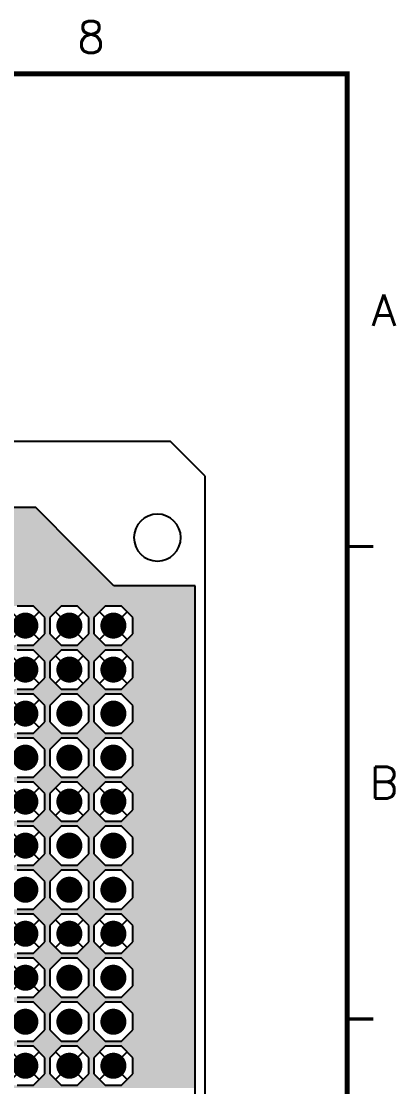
# Model space of a CAD drawing. Extents: x 295 to 953, y 10 to 290.
# Drawn here: x 851 to 886.5, y 188.6 to 290 of the extents above; entities that cross this region are included whole.
import ezdxf
from ezdxf.enums import TextEntityAlignment as Align

# ---------------------------------------------------------------- set-up
doc = ezdxf.new("R2010")
doc.units = 0
doc.header["$LTSCALE"] = 5
doc.header["$MEASUREMENT"] = 0
doc.layers.get('0').update_dxf_attribs({"linetype": 'CONTINUOUS', "lineweight": 25})
for name, color, linetype in [('L2-INT1_GBR', 7, 'CONTINUOUS'), ('문자', 4, 'CONTINUOUS'), ('테두리', 3, 'CONTINUOUS')]:
    doc.layers.add(name, color=color, linetype=linetype)
doc.styles.get("Standard").update_dxf_attribs({"font": 'simplex.shx'})

# ---------------------------------------------------------------- blocks, each defined once
blk = doc.blocks.new('C')
at = {"layer": '테두리'}
blk.add_line((405, 285), (405, 15), dxfattribs=at)
for points, const_width in [([(15, 285), (15, 15), (405, 15), (405, 285), (15, 285)], 0.5), ([(407.5, 240), (405, 240)], 0.3), ([(407.5, 195), (405, 195)], 0.3)]:
    blk.add_lwpolyline(points, dxfattribs=dict(at, const_width=const_width))
at = {"layer": '문자'}
for s, p in [('8', (380.62, 288.5)), ('A', (408.5, 262.5)), ('B', (408.5, 217.5))]:
    blk.add_text(s, height=3, dxfattribs=at).set_placement(p, align=Align.MIDDLE)

msp = doc.modelspace()

# ---------------------------------------------------------------- linework, layer by layer
at = {"const_width": 1.24}
for points in [[(850.73, 232.46, 1), (851.97, 232.46, 1)], [(854.92, 232.46, 1), (856.16, 232.46, 1)], [(859.11, 232.46, 1), (860.35, 232.46, 1)], [(850.73, 228.27, 1), (851.97, 228.27, 1)], [(854.92, 228.27, 1), (856.16, 228.27, 1)], [(859.11, 228.27, 1), (860.35, 228.27, 1)], [(850.73, 224.08, 1), (851.97, 224.08, 1)], [(854.92, 224.08, 1), (856.16, 224.08, 1)], [(859.11, 224.08, 1), (860.35, 224.08, 1)], [(850.73, 219.89, 1), (851.97, 219.89, 1)], [(854.92, 219.89, 1), (856.16, 219.89, 1)], [(859.11, 219.89, 1), (860.35, 219.89, 1)], [(850.73, 215.7, 1), (851.97, 215.7, 1)], [(854.92, 215.7, 1), (856.16, 215.7, 1)], [(859.11, 215.7, 1), (860.35, 215.7, 1)], [(850.73, 211.51, 1), (851.97, 211.51, 1)], [(854.92, 211.51, 1), (856.16, 211.51, 1)], [(859.11, 211.51, 1), (860.35, 211.51, 1)], [(850.73, 207.31, 1), (851.97, 207.31, 1)], [(854.92, 207.31, 1), (856.16, 207.31, 1)], [(859.11, 207.31, 1), (860.35, 207.31, 1)], [(850.73, 203.12, 1), (851.97, 203.12, 1)], [(854.92, 203.12, 1), (856.16, 203.12, 1)], [(859.11, 203.12, 1), (860.35, 203.12, 1)], [(850.73, 198.93, 1), (851.97, 198.93, 1)], [(854.92, 198.93, 1), (856.16, 198.93, 1)], [(859.11, 198.93, 1), (860.35, 198.93, 1)], [(850.73, 194.74, 1), (851.97, 194.74, 1)], [(854.92, 194.74, 1), (856.16, 194.74, 1)], [(859.11, 194.74, 1), (860.35, 194.74, 1)], [(850.73, 190.55, 1), (851.97, 190.55, 1)], [(854.92, 190.55, 1), (856.16, 190.55, 1)], [(859.11, 190.55, 1), (860.35, 190.55, 1)]]:
    msp.add_lwpolyline(points, format="xyb", close=True, dxfattribs=at)
at = {"layer": 'L2-INT1_GBR'}
for p, q in [((865.18, 250), (505.48, 250)), ((868.48, 246.7), (865.18, 250)), ((868.48, 88.3), (868.48, 246.7)), ((868.48, 88.3), (868.48, 246.7)), ((852.34, 243.69), (520.04, 243.69)), ((856.31, 239.72), (852.34, 243.69)), ((859.76, 236.26), (856.31, 239.72)), ((867.53, 236.26), (859.76, 236.26)), ((867.53, 98.74), (867.53, 236.26)), ((851.35, 232.46), (850.04, 233.77)), ((852.12, 234.32), (850.58, 234.32)), ((851.35, 232.46), (852.66, 233.77)), ((853.21, 233.23), (852.12, 234.32)), ((854.77, 234.32), (853.69, 233.23)), ((855.54, 232.46), (854.23, 233.77)), ((856.31, 234.32), (854.77, 234.32)), ((855.54, 232.46), (856.85, 233.77)), ((857.4, 233.23), (856.31, 234.32)), ((858.96, 234.32), (857.88, 233.23)), ((859.73, 232.46), (858.42, 233.77)), ((860.5, 234.32), (858.96, 234.32)), ((859.73, 232.46), (861.05, 233.77)), ((861.59, 233.23), (860.5, 234.32)), ((851.35, 232.46), (850.04, 231.15)), ((851.35, 232.46), (852.66, 231.15)), ((853.21, 231.69), (853.21, 233.23)), ((853.69, 233.23), (853.69, 231.69)), ((855.54, 232.46), (854.23, 231.15)), ((855.54, 232.46), (856.85, 231.15)), ((857.4, 231.69), (857.4, 233.23)), ((857.88, 233.23), (857.88, 231.69)), ((859.73, 232.46), (858.42, 231.15)), ((859.73, 232.46), (861.05, 231.15)), ((861.59, 231.69), (861.59, 233.23)), ((852.12, 230.6), (853.21, 231.69)), ((853.69, 231.69), (854.77, 230.6)), ((856.31, 230.6), (857.4, 231.69)), ((857.88, 231.69), (858.96, 230.6)), ((860.5, 230.6), (861.59, 231.69)), ((850.58, 230.6), (852.12, 230.6)), ((854.77, 230.6), (856.31, 230.6)), ((858.96, 230.6), (860.5, 230.6)), ((851.35, 228.27), (850.04, 229.58)), ((852.12, 230.13), (850.58, 230.13)), ((851.35, 228.27), (852.66, 229.58)), ((853.21, 229.04), (852.12, 230.13)), ((854.77, 230.13), (853.69, 229.04)), ((855.54, 228.27), (854.23, 229.58)), ((856.31, 230.13), (854.77, 230.13)), ((855.54, 228.27), (856.85, 229.58)), ((857.4, 229.04), (856.31, 230.13)), ((858.96, 230.13), (857.88, 229.04)), ((859.73, 228.27), (858.42, 229.58)), ((860.5, 230.13), (858.96, 230.13)), ((859.73, 228.27), (861.05, 229.58)), ((861.59, 229.04), (860.5, 230.13)), ((851.35, 228.27), (850.04, 226.96)), ((851.35, 228.27), (852.66, 226.96)), ((853.21, 227.5), (853.21, 229.04)), ((853.69, 229.04), (853.69, 227.5)), ((855.54, 228.27), (854.23, 226.96)), ((855.54, 228.27), (856.85, 226.96)), ((857.4, 227.5), (857.4, 229.04)), ((857.88, 229.04), (857.88, 227.5)), ((859.73, 228.27), (858.42, 226.96)), ((859.73, 228.27), (861.05, 226.96)), ((861.59, 227.5), (861.59, 229.04)), ((852.12, 226.41), (853.21, 227.5)), ((853.69, 227.5), (854.77, 226.41)), ((856.31, 226.41), (857.4, 227.5)), ((857.88, 227.5), (858.96, 226.41)), ((860.5, 226.41), (861.59, 227.5)), ((850.58, 226.41), (852.12, 226.41)), ((854.77, 226.41), (856.31, 226.41)), ((858.96, 226.41), (860.5, 226.41)), ((851.35, 224.08), (850.04, 225.39)), ((852.12, 225.93), (850.58, 225.93)), ((851.35, 224.08), (852.66, 225.39)), ((853.21, 224.85), (852.12, 225.93)), ((854.77, 225.93), (853.69, 224.85)), ((856.31, 225.93), (854.77, 225.93)), ((857.4, 224.85), (856.31, 225.93)), ((858.96, 225.93), (857.88, 224.85)), ((860.5, 225.93), (858.96, 225.93)), ((861.59, 224.85), (860.5, 225.93)), ((853.21, 223.31), (853.21, 224.85)), ((853.69, 224.85), (853.69, 223.31)), ((857.4, 223.31), (857.4, 224.85)), ((857.88, 224.85), (857.88, 223.31)), ((861.59, 223.31), (861.59, 224.85)), ((851.35, 224.08), (850.04, 222.77)), ((851.35, 224.08), (852.66, 222.77)), ((852.12, 222.22), (853.21, 223.31)), ((853.69, 223.31), (854.77, 222.22)), ((856.31, 222.22), (857.4, 223.31)), ((857.88, 223.31), (858.96, 222.22)), ((860.5, 222.22), (861.59, 223.31)), ((850.58, 222.22), (852.12, 222.22)), ((854.77, 222.22), (856.31, 222.22)), ((858.96, 222.22), (860.5, 222.22)), ((852.12, 221.74), (850.58, 221.74)), ((853.21, 220.66), (852.12, 221.74)), ((854.77, 221.74), (853.69, 220.66)), ((856.31, 221.74), (854.77, 221.74)), ((857.4, 220.66), (856.31, 221.74)), ((858.96, 221.74), (857.88, 220.66)), ((860.5, 221.74), (858.96, 221.74)), ((861.59, 220.66), (860.5, 221.74)), ((853.21, 219.12), (853.21, 220.66)), ((853.69, 220.66), (853.69, 219.12)), ((857.4, 219.12), (857.4, 220.66)), ((857.88, 220.66), (857.88, 219.12)), ((861.59, 219.12), (861.59, 220.66)), ((852.12, 218.03), (853.21, 219.12)), ((853.69, 219.12), (854.77, 218.03)), ((856.31, 218.03), (857.4, 219.12)), ((857.88, 219.12), (858.96, 218.03)), ((860.5, 218.03), (861.59, 219.12)), ((850.58, 218.03), (852.12, 218.03)), ((852.12, 217.55), (850.58, 217.55)), ((853.21, 216.47), (852.12, 217.55)), ((854.77, 217.55), (853.69, 216.47)), ((854.77, 218.03), (856.31, 218.03)), ((856.31, 217.55), (854.77, 217.55)), ((857.4, 216.47), (856.31, 217.55)), ((858.96, 217.55), (857.88, 216.47)), ((858.96, 218.03), (860.5, 218.03)), ((860.5, 217.55), (858.96, 217.55)), ((861.59, 216.47), (860.5, 217.55)), ((851.35, 215.7), (850.04, 217.01)), ((851.35, 215.7), (852.66, 217.01)), ((853.21, 214.93), (853.21, 216.47)), ((853.69, 216.47), (853.69, 214.93)), ((855.54, 215.7), (854.23, 217.01)), ((855.54, 215.7), (856.85, 217.01)), ((857.4, 214.93), (857.4, 216.47)), ((857.88, 216.47), (857.88, 214.93)), ((859.73, 215.7), (858.42, 217.01)), ((859.73, 215.7), (861.05, 217.01)), ((861.59, 214.93), (861.59, 216.47)), ((851.35, 215.7), (850.04, 214.38)), ((851.35, 215.7), (852.66, 214.38)), ((855.54, 215.7), (854.23, 214.38)), ((855.54, 215.7), (856.85, 214.38)), ((859.73, 215.7), (858.42, 214.38)), ((859.73, 215.7), (861.05, 214.38)), ((852.12, 213.84), (853.21, 214.93)), ((853.69, 214.93), (854.77, 213.84)), ((856.31, 213.84), (857.4, 214.93)), ((857.88, 214.93), (858.96, 213.84)), ((860.5, 213.84), (861.59, 214.93)), ((850.58, 213.84), (852.12, 213.84)), ((852.12, 213.36), (850.58, 213.36)), ((853.21, 212.27), (852.12, 213.36)), ((854.77, 213.36), (853.69, 212.27)), ((854.77, 213.84), (856.31, 213.84)), ((856.31, 213.36), (854.77, 213.36)), ((857.4, 212.27), (856.31, 213.36)), ((858.96, 213.36), (857.88, 212.27)), ((858.96, 213.84), (860.5, 213.84)), ((860.5, 213.36), (858.96, 213.36)), ((861.59, 212.27), (860.5, 213.36)), ((851.35, 211.51), (850.04, 212.82)), ((851.35, 211.51), (852.66, 212.82)), ((853.21, 210.74), (853.21, 212.27)), ((853.69, 212.27), (853.69, 210.74)), ((857.4, 210.74), (857.4, 212.27)), ((857.88, 212.27), (857.88, 210.74)), ((861.59, 210.74), (861.59, 212.27)), ((851.35, 211.51), (850.04, 210.19)), ((851.35, 211.51), (852.66, 210.19)), ((852.12, 209.65), (853.21, 210.74)), ((853.69, 210.74), (854.77, 209.65)), ((856.31, 209.65), (857.4, 210.74)), ((857.88, 210.74), (858.96, 209.65)), ((860.5, 209.65), (861.59, 210.74)), ((850.58, 209.65), (852.12, 209.65)), ((852.12, 209.17), (850.58, 209.17)), ((853.21, 208.08), (852.12, 209.17)), ((854.77, 209.17), (853.69, 208.08)), ((854.77, 209.65), (856.31, 209.65)), ((856.31, 209.17), (854.77, 209.17)), ((857.4, 208.08), (856.31, 209.17)), ((858.96, 209.17), (857.88, 208.08)), ((858.96, 209.65), (860.5, 209.65)), ((860.5, 209.17), (858.96, 209.17)), ((861.59, 208.08), (860.5, 209.17)), ((853.21, 206.55), (853.21, 208.08)), ((853.69, 208.08), (853.69, 206.55)), ((857.4, 206.55), (857.4, 208.08)), ((857.88, 208.08), (857.88, 206.55)), ((861.59, 206.55), (861.59, 208.08)), ((852.12, 205.46), (853.21, 206.55)), ((853.69, 206.55), (854.77, 205.46)), ((856.31, 205.46), (857.4, 206.55)), ((857.88, 206.55), (858.96, 205.46)), ((860.5, 205.46), (861.59, 206.55)), ((850.58, 205.46), (852.12, 205.46)), ((852.12, 204.98), (850.58, 204.98)), ((853.21, 203.89), (852.12, 204.98)), ((854.77, 204.98), (853.69, 203.89)), ((854.77, 205.46), (856.31, 205.46)), ((856.31, 204.98), (854.77, 204.98)), ((857.4, 203.89), (856.31, 204.98)), ((858.96, 204.98), (857.88, 203.89)), ((858.96, 205.46), (860.5, 205.46)), ((860.5, 204.98), (858.96, 204.98)), ((861.59, 203.89), (860.5, 204.98)), ((851.35, 203.12), (850.04, 204.44)), ((851.35, 203.12), (852.66, 204.44)), ((855.54, 203.12), (854.23, 204.44)), ((855.54, 203.12), (856.85, 204.44)), ((859.73, 203.12), (858.42, 204.44)), ((859.73, 203.12), (861.05, 204.44)), ((851.35, 203.12), (850.04, 201.81)), ((851.35, 203.12), (852.66, 201.81)), ((853.21, 202.35), (853.21, 203.89)), ((853.69, 203.89), (853.69, 202.35)), ((855.54, 203.12), (854.23, 201.81)), ((855.54, 203.12), (856.85, 201.81)), ((857.4, 202.35), (857.4, 203.89)), ((857.88, 203.89), (857.88, 202.35)), ((859.73, 203.12), (858.42, 201.81)), ((859.73, 203.12), (861.05, 201.81)), ((861.59, 202.35), (861.59, 203.89)), ((852.12, 201.27), (853.21, 202.35)), ((853.69, 202.35), (854.77, 201.27)), ((856.31, 201.27), (857.4, 202.35)), ((857.88, 202.35), (858.96, 201.27)), ((860.5, 201.27), (861.59, 202.35)), ((850.58, 201.27), (852.12, 201.27)), ((854.77, 201.27), (856.31, 201.27)), ((858.96, 201.27), (860.5, 201.27)), ((851.35, 198.93), (850.04, 200.25)), ((852.12, 200.79), (850.58, 200.79)), ((851.35, 198.93), (852.66, 200.25)), ((853.21, 199.7), (852.12, 200.79)), ((854.77, 200.79), (853.69, 199.7)), ((856.31, 200.79), (854.77, 200.79)), ((857.4, 199.7), (856.31, 200.79)), ((858.96, 200.79), (857.88, 199.7)), ((860.5, 200.79), (858.96, 200.79)), ((861.59, 199.7), (860.5, 200.79)), ((851.35, 198.93), (850.04, 197.62)), ((851.35, 198.93), (852.66, 197.62)), ((853.21, 198.16), (853.21, 199.7)), ((853.69, 199.7), (853.69, 198.16)), ((857.4, 198.16), (857.4, 199.7)), ((857.88, 199.7), (857.88, 198.16)), ((861.59, 198.16), (861.59, 199.7)), ((852.12, 197.08), (853.21, 198.16)), ((853.69, 198.16), (854.77, 197.08)), ((856.31, 197.08), (857.4, 198.16)), ((857.88, 198.16), (858.96, 197.08)), ((860.5, 197.08), (861.59, 198.16)), ((850.58, 197.08), (852.12, 197.08)), ((854.77, 197.08), (856.31, 197.08)), ((858.96, 197.08), (860.5, 197.08)), ((852.12, 196.6), (850.58, 196.6)), ((853.21, 195.51), (852.12, 196.6)), ((854.77, 196.6), (853.69, 195.51)), ((856.31, 196.6), (854.77, 196.6)), ((857.4, 195.51), (856.31, 196.6)), ((858.96, 196.6), (857.88, 195.51)), ((860.5, 196.6), (858.96, 196.6)), ((861.59, 195.51), (860.5, 196.6)), ((853.21, 193.97), (853.21, 195.51)), ((853.69, 195.51), (853.69, 193.97)), ((857.4, 193.97), (857.4, 195.51)), ((857.88, 195.51), (857.88, 193.97)), ((861.59, 193.97), (861.59, 195.51)), ((852.12, 192.89), (853.21, 193.97)), ((853.69, 193.97), (854.77, 192.89)), ((856.31, 192.89), (857.4, 193.97)), ((857.88, 193.97), (858.96, 192.89)), ((860.5, 192.89), (861.59, 193.97)), ((850.58, 192.89), (852.12, 192.89)), ((854.77, 192.89), (856.31, 192.89)), ((858.96, 192.89), (860.5, 192.89)), ((851.35, 190.55), (850.04, 191.86)), ((852.12, 192.41), (850.58, 192.41)), ((851.35, 190.55), (852.66, 191.86)), ((853.21, 191.32), (852.12, 192.41)), ((854.77, 192.41), (853.69, 191.32)), ((855.54, 190.55), (854.23, 191.86)), ((856.31, 192.41), (854.77, 192.41)), ((855.54, 190.55), (856.85, 191.86)), ((857.4, 191.32), (856.31, 192.41)), ((858.96, 192.41), (857.88, 191.32)), ((859.73, 190.55), (858.42, 191.86)), ((860.5, 192.41), (858.96, 192.41)), ((859.73, 190.55), (861.05, 191.86)), ((861.59, 191.32), (860.5, 192.41)), ((853.21, 189.78), (853.21, 191.32)), ((853.69, 191.32), (853.69, 189.78)), ((857.4, 189.78), (857.4, 191.32)), ((857.88, 191.32), (857.88, 189.78)), ((861.59, 189.78), (861.59, 191.32)), ((851.35, 190.55), (850.04, 189.24)), ((851.35, 190.55), (852.66, 189.24)), ((852.12, 188.69), (853.21, 189.78)), ((853.69, 189.78), (854.77, 188.69)), ((855.54, 190.55), (854.23, 189.24)), ((855.54, 190.55), (856.85, 189.24)), ((856.31, 188.69), (857.4, 189.78)), ((857.88, 189.78), (858.96, 188.69)), ((859.73, 190.55), (858.42, 189.24)), ((859.73, 190.55), (861.05, 189.24)), ((860.5, 188.69), (861.59, 189.78)), ((850.58, 188.69), (852.12, 188.69)), ((854.77, 188.69), (856.31, 188.69)), ((858.96, 188.69), (860.5, 188.69))]:
    msp.add_line(p, q, dxfattribs=at)
for start, end in [(0, 180), (180, 0)]:
    msp.add_arc((863.92, 240.84), 2.23, start, end, dxfattribs=at)
for points in [[(520.04, 243.44), (520.04, 243.69), (852.59, 243.44), (852.34, 243.69)], [(601.22, 242.69), (600.47, 243.44), (853.34, 242.69), (852.59, 243.44)], [(601.22, 241.9), (601.22, 242.69), (854.12, 241.9), (853.34, 242.69)], [(670.77, 241.71), (670.18, 241.9), (854.32, 241.71), (854.12, 241.9)], [(670.91, 241.52), (670.77, 241.71), (854.5, 241.52), (854.32, 241.71)], [(671.11, 241.32), (670.91, 241.52), (854.71, 241.32), (854.5, 241.52)], [(671.19, 241.29), (671.11, 241.32), (854.73, 241.29), (854.71, 241.32)], [(671.55, 240.79), (671.19, 241.29), (855.23, 240.79), (854.73, 241.29)], [(671.55, 239.72), (671.55, 240.79), (856.31, 239.72), (855.23, 240.79)], [(671.55, 238.31), (671.55, 239.72), (857.72, 238.31), (856.31, 239.72)], [(748.41, 236.98), (747.09, 238.31), (859.05, 236.98), (857.72, 238.31)], [(748.41, 236.26), (748.41, 236.98), (859.76, 236.26), (859.05, 236.98)], [(748.41, 235.31), (748.41, 236.26), (867.53, 235.31), (867.53, 236.26)], [(748.41, 236.26), (748.41, 236.26), (867.53, 236.26), (860.5, 236.26)], [(748.41, 236.26), (748.41, 236.26), (860.5, 236.26), (859.76, 236.26)], [(783.92, 234.32), (782.92, 235.31), (867.53, 234.32), (867.53, 235.31)], [(783.92, 234.32), (783.92, 234.32), (850.58, 234.32), (852.12, 234.32)], [(853.21, 233.23), (852.12, 234.32), (853.69, 233.23), (854.77, 234.32)], [(852.12, 234.32), (852.12, 234.32), (854.77, 234.32), (856.31, 234.32)], [(857.4, 233.23), (856.31, 234.32), (857.88, 233.23), (858.96, 234.32)], [(856.31, 234.32), (856.31, 234.32), (858.96, 234.32), (860.5, 234.32)], [(861.59, 233.23), (860.5, 234.32), (867.53, 233.23), (867.53, 234.32)], [(853.21, 231.69), (853.21, 233.23), (853.69, 231.69), (853.69, 233.23)], [(857.4, 231.69), (857.4, 233.23), (857.88, 231.69), (857.88, 233.23)], [(861.59, 231.69), (861.59, 233.23), (867.53, 231.69), (867.53, 233.23)], [(852.12, 230.6), (853.21, 231.69), (854.77, 230.6), (853.69, 231.69)], [(856.31, 230.6), (857.4, 231.69), (858.96, 230.6), (857.88, 231.69)], [(860.5, 230.6), (861.59, 231.69), (867.53, 230.6), (867.53, 231.69)], [(847.9, 230.13), (847.9, 230.6), (867.53, 230.13), (867.53, 230.6)], [(847.9, 230.6), (847.9, 230.6), (852.12, 230.6), (850.58, 230.6)], [(852.12, 230.6), (852.12, 230.6), (856.31, 230.6), (854.77, 230.6)], [(856.31, 230.6), (856.31, 230.6), (860.5, 230.6), (858.96, 230.6)], [(847.9, 230.13), (847.9, 230.13), (850.58, 230.13), (852.12, 230.13)], [(853.21, 229.04), (852.12, 230.13), (853.69, 229.04), (854.77, 230.13)], [(852.12, 230.13), (852.12, 230.13), (854.77, 230.13), (856.31, 230.13)], [(857.4, 229.04), (856.31, 230.13), (857.88, 229.04), (858.96, 230.13)], [(856.31, 230.13), (856.31, 230.13), (858.96, 230.13), (860.5, 230.13)], [(861.59, 229.04), (860.5, 230.13), (867.53, 229.04), (867.53, 230.13)], [(853.21, 227.5), (853.21, 229.04), (853.69, 227.5), (853.69, 229.04)], [(857.4, 227.5), (857.4, 229.04), (857.88, 227.5), (857.88, 229.04)], [(861.59, 227.5), (861.59, 229.04), (867.53, 227.5), (867.53, 229.04)], [(852.12, 226.41), (853.21, 227.5), (854.77, 226.41), (853.69, 227.5)], [(856.31, 226.41), (857.4, 227.5), (858.96, 226.41), (857.88, 227.5)], [(860.5, 226.41), (861.59, 227.5), (867.53, 226.41), (867.53, 227.5)], [(823.33, 225.93), (822.85, 226.41), (867.53, 225.93), (867.53, 226.41)], [(822.85, 226.41), (822.85, 226.41), (852.12, 226.41), (850.58, 226.41)], [(852.12, 226.41), (852.12, 226.41), (856.31, 226.41), (854.77, 226.41)], [(856.31, 226.41), (856.31, 226.41), (860.5, 226.41), (858.96, 226.41)], [(823.33, 225.93), (823.33, 225.93), (850.58, 225.93), (852.12, 225.93)], [(853.21, 224.85), (852.12, 225.93), (853.69, 224.85), (854.77, 225.93)], [(852.12, 225.93), (852.12, 225.93), (854.77, 225.93), (856.31, 225.93)], [(857.4, 224.85), (856.31, 225.93), (857.88, 224.85), (858.96, 225.93)], [(856.31, 225.93), (856.31, 225.93), (858.96, 225.93), (860.5, 225.93)], [(861.59, 224.85), (860.5, 225.93), (867.53, 224.85), (867.53, 225.93)], [(853.21, 223.31), (853.21, 224.85), (853.69, 223.31), (853.69, 224.85)], [(857.4, 223.31), (857.4, 224.85), (857.88, 223.31), (857.88, 224.85)], [(861.59, 223.31), (861.59, 224.85), (867.53, 223.31), (867.53, 224.85)], [(852.12, 222.22), (853.21, 223.31), (854.77, 222.22), (853.69, 223.31)], [(856.31, 222.22), (857.4, 223.31), (858.96, 222.22), (857.88, 223.31)], [(860.5, 222.22), (861.59, 223.31), (867.53, 222.22), (867.53, 223.31)], [(825.71, 221.74), (826.19, 222.22), (867.53, 221.74), (867.53, 222.22)], [(826.19, 222.22), (826.19, 222.22), (852.12, 222.22), (850.58, 222.22)], [(852.12, 222.22), (852.12, 222.22), (856.31, 222.22), (854.77, 222.22)], [(856.31, 222.22), (856.31, 222.22), (860.5, 222.22), (858.96, 222.22)], [(825.71, 221.74), (825.71, 221.74), (850.58, 221.74), (852.12, 221.74)], [(853.21, 220.66), (852.12, 221.74), (853.69, 220.66), (854.77, 221.74)], [(852.12, 221.74), (852.12, 221.74), (854.77, 221.74), (856.31, 221.74)], [(857.4, 220.66), (856.31, 221.74), (857.88, 220.66), (858.96, 221.74)], [(856.31, 221.74), (856.31, 221.74), (858.96, 221.74), (860.5, 221.74)], [(861.59, 220.66), (860.5, 221.74), (867.53, 220.66), (867.53, 221.74)], [(853.21, 219.12), (853.21, 220.66), (853.69, 219.12), (853.69, 220.66)], [(857.4, 219.12), (857.4, 220.66), (857.88, 219.12), (857.88, 220.66)], [(861.59, 219.12), (861.59, 220.66), (867.53, 219.12), (867.53, 220.66)], [(852.12, 218.03), (853.21, 219.12), (854.77, 218.03), (853.69, 219.12)], [(856.31, 218.03), (857.4, 219.12), (858.96, 218.03), (857.88, 219.12)], [(860.5, 218.03), (861.59, 219.12), (867.53, 218.03), (867.53, 219.12)], [(686.19, 217.91), (686.13, 218.03), (867.53, 217.91), (867.53, 218.03)], [(686.13, 218.03), (686.13, 218.03), (852.12, 218.03), (850.58, 218.03)], [(686.28, 217.67), (686.19, 217.91), (867.53, 217.67), (867.53, 217.91)], [(816.46, 217.55), (816.35, 217.67), (867.53, 217.55), (867.53, 217.67)], [(816.46, 217.55), (816.46, 217.55), (850.58, 217.55), (852.12, 217.55)], [(852.12, 218.03), (852.12, 218.03), (856.31, 218.03), (854.77, 218.03)], [(853.21, 216.47), (852.12, 217.55), (853.69, 216.47), (854.77, 217.55)], [(852.12, 217.55), (852.12, 217.55), (854.77, 217.55), (856.31, 217.55)], [(856.31, 218.03), (856.31, 218.03), (860.5, 218.03), (858.96, 218.03)], [(857.4, 216.47), (856.31, 217.55), (857.88, 216.47), (858.96, 217.55)], [(856.31, 217.55), (856.31, 217.55), (858.96, 217.55), (860.5, 217.55)], [(861.59, 216.47), (860.5, 217.55), (867.53, 216.47), (867.53, 217.55)], [(853.21, 214.93), (853.21, 216.47), (853.69, 214.93), (853.69, 216.47)], [(857.4, 214.93), (857.4, 216.47), (857.88, 214.93), (857.88, 216.47)], [(861.59, 214.93), (861.59, 216.47), (867.53, 214.93), (867.53, 216.47)], [(852.12, 213.84), (853.21, 214.93), (854.77, 213.84), (853.69, 214.93)], [(856.31, 213.84), (857.4, 214.93), (858.96, 213.84), (857.88, 214.93)], [(860.5, 213.84), (861.59, 214.93), (867.53, 213.84), (867.53, 214.93)], [(793.4, 213.36), (793.53, 213.49), (867.53, 213.36), (867.53, 213.49)], [(793.4, 213.36), (793.4, 213.36), (850.58, 213.36), (852.12, 213.36)], [(793.53, 213.49), (793.53, 213.84), (867.53, 213.49), (867.53, 213.84)], [(793.53, 213.84), (793.53, 213.84), (852.12, 213.84), (850.58, 213.84)], [(852.12, 213.84), (852.12, 213.84), (856.31, 213.84), (854.77, 213.84)], [(853.21, 212.27), (852.12, 213.36), (853.69, 212.27), (854.77, 213.36)], [(852.12, 213.36), (852.12, 213.36), (854.77, 213.36), (856.31, 213.36)], [(856.31, 213.84), (856.31, 213.84), (860.5, 213.84), (858.96, 213.84)], [(857.4, 212.27), (856.31, 213.36), (857.88, 212.27), (858.96, 213.36)], [(856.31, 213.36), (856.31, 213.36), (858.96, 213.36), (860.5, 213.36)], [(861.59, 212.27), (860.5, 213.36), (867.53, 212.27), (867.53, 213.36)], [(853.21, 210.74), (853.21, 212.27), (853.69, 210.74), (853.69, 212.27)], [(857.4, 210.74), (857.4, 212.27), (857.88, 210.74), (857.88, 212.27)], [(861.59, 210.74), (861.59, 212.27), (867.53, 210.74), (867.53, 212.27)], [(852.12, 209.65), (853.21, 210.74), (854.77, 209.65), (853.69, 210.74)], [(856.31, 209.65), (857.4, 210.74), (858.96, 209.65), (857.88, 210.74)], [(860.5, 209.65), (861.59, 210.74), (867.53, 209.65), (867.53, 210.74)], [(748.41, 209.17), (748.41, 209.65), (867.53, 209.17), (867.53, 209.65)], [(748.41, 209.65), (748.41, 209.65), (852.12, 209.65), (850.58, 209.65)], [(748.41, 209.17), (748.41, 209.17), (850.58, 209.17), (852.12, 209.17)], [(852.12, 209.65), (852.12, 209.65), (856.31, 209.65), (854.77, 209.65)], [(853.21, 208.08), (852.12, 209.17), (853.69, 208.08), (854.77, 209.17)], [(852.12, 209.17), (852.12, 209.17), (854.77, 209.17), (856.31, 209.17)], [(856.31, 209.65), (856.31, 209.65), (860.5, 209.65), (858.96, 209.65)], [(857.4, 208.08), (856.31, 209.17), (857.88, 208.08), (858.96, 209.17)], [(856.31, 209.17), (856.31, 209.17), (858.96, 209.17), (860.5, 209.17)], [(861.59, 208.08), (860.5, 209.17), (867.53, 208.08), (867.53, 209.17)], [(853.21, 206.55), (853.21, 208.08), (853.69, 206.55), (853.69, 208.08)], [(857.4, 206.55), (857.4, 208.08), (857.88, 206.55), (857.88, 208.08)], [(861.59, 206.55), (861.59, 208.08), (867.53, 206.55), (867.53, 208.08)], [(852.12, 205.46), (853.21, 206.55), (854.77, 205.46), (853.69, 206.55)], [(856.31, 205.46), (857.4, 206.55), (858.96, 205.46), (857.88, 206.55)], [(860.5, 205.46), (861.59, 206.55), (867.53, 205.46), (867.53, 206.55)], [(784.39, 204.98), (784.39, 205.46), (867.53, 204.98), (867.53, 205.46)], [(784.39, 205.46), (784.39, 205.46), (852.12, 205.46), (850.58, 205.46)], [(784.39, 204.98), (784.39, 204.98), (850.58, 204.98), (852.12, 204.98)], [(852.12, 205.46), (852.12, 205.46), (856.31, 205.46), (854.77, 205.46)], [(853.21, 203.89), (852.12, 204.98), (853.69, 203.89), (854.77, 204.98)], [(852.12, 204.98), (852.12, 204.98), (854.77, 204.98), (856.31, 204.98)], [(856.31, 205.46), (856.31, 205.46), (860.5, 205.46), (858.96, 205.46)], [(857.4, 203.89), (856.31, 204.98), (857.88, 203.89), (858.96, 204.98)], [(856.31, 204.98), (856.31, 204.98), (858.96, 204.98), (860.5, 204.98)], [(861.59, 203.89), (860.5, 204.98), (867.53, 203.89), (867.53, 204.98)], [(853.21, 202.35), (853.21, 203.89), (853.69, 202.35), (853.69, 203.89)], [(857.4, 202.35), (857.4, 203.89), (857.88, 202.35), (857.88, 203.89)], [(861.59, 202.35), (861.59, 203.89), (867.53, 202.35), (867.53, 203.89)], [(852.12, 201.27), (853.21, 202.35), (854.77, 201.27), (853.69, 202.35)], [(856.31, 201.27), (857.4, 202.35), (858.96, 201.27), (857.88, 202.35)], [(860.5, 201.27), (861.59, 202.35), (867.53, 201.27), (867.53, 202.35)], [(845.57, 200.79), (846.05, 201.27), (867.53, 200.79), (867.53, 201.27)], [(846.05, 201.27), (846.05, 201.27), (852.12, 201.27), (850.58, 201.27)], [(852.12, 201.27), (852.12, 201.27), (856.31, 201.27), (854.77, 201.27)], [(856.31, 201.27), (856.31, 201.27), (860.5, 201.27), (858.96, 201.27)], [(845.57, 200.79), (845.57, 200.79), (850.58, 200.79), (852.12, 200.79)], [(853.21, 199.7), (852.12, 200.79), (853.69, 199.7), (854.77, 200.79)], [(852.12, 200.79), (852.12, 200.79), (854.77, 200.79), (856.31, 200.79)], [(857.4, 199.7), (856.31, 200.79), (857.88, 199.7), (858.96, 200.79)], [(856.31, 200.79), (856.31, 200.79), (858.96, 200.79), (860.5, 200.79)], [(861.59, 199.7), (860.5, 200.79), (867.53, 199.7), (867.53, 200.79)], [(853.21, 198.16), (853.21, 199.7), (853.69, 198.16), (853.69, 199.7)], [(857.4, 198.16), (857.4, 199.7), (857.88, 198.16), (857.88, 199.7)], [(861.59, 198.16), (861.59, 199.7), (867.53, 198.16), (867.53, 199.7)], [(852.12, 197.08), (853.21, 198.16), (854.77, 197.08), (853.69, 198.16)], [(856.31, 197.08), (857.4, 198.16), (858.96, 197.08), (857.88, 198.16)], [(860.5, 197.08), (861.59, 198.16), (867.53, 197.08), (867.53, 198.16)], [(681.73, 196.6), (681.73, 197.08), (867.53, 196.6), (867.53, 197.08)], [(681.73, 197.08), (681.73, 197.08), (852.12, 197.08), (850.58, 197.08)], [(852.12, 197.08), (852.12, 197.08), (856.31, 197.08), (854.77, 197.08)], [(856.31, 197.08), (856.31, 197.08), (860.5, 197.08), (858.96, 197.08)], [(681.73, 196.6), (681.73, 196.6), (850.58, 196.6), (852.12, 196.6)], [(853.21, 195.51), (852.12, 196.6), (853.69, 195.51), (854.77, 196.6)], [(852.12, 196.6), (852.12, 196.6), (854.77, 196.6), (856.31, 196.6)], [(857.4, 195.51), (856.31, 196.6), (857.88, 195.51), (858.96, 196.6)], [(856.31, 196.6), (856.31, 196.6), (858.96, 196.6), (860.5, 196.6)], [(861.59, 195.51), (860.5, 196.6), (867.53, 195.51), (867.53, 196.6)], [(853.21, 193.97), (853.21, 195.51), (853.69, 193.97), (853.69, 195.51)], [(857.4, 193.97), (857.4, 195.51), (857.88, 193.97), (857.88, 195.51)], [(861.59, 193.97), (861.59, 195.51), (867.53, 193.97), (867.53, 195.51)], [(852.12, 192.89), (853.21, 193.97), (854.77, 192.89), (853.69, 193.97)], [(856.31, 192.89), (857.4, 193.97), (858.96, 192.89), (857.88, 193.97)], [(860.5, 192.89), (861.59, 193.97), (867.53, 192.89), (867.53, 193.97)], [(816.67, 192.41), (816.2, 192.89), (867.53, 192.41), (867.53, 192.89)], [(816.2, 192.89), (816.2, 192.89), (852.12, 192.89), (850.58, 192.89)], [(852.12, 192.89), (852.12, 192.89), (856.31, 192.89), (854.77, 192.89)], [(856.31, 192.89), (856.31, 192.89), (860.5, 192.89), (858.96, 192.89)], [(816.67, 192.41), (816.67, 192.41), (850.58, 192.41), (852.12, 192.41)], [(853.21, 191.32), (852.12, 192.41), (853.69, 191.32), (854.77, 192.41)], [(852.12, 192.41), (852.12, 192.41), (854.77, 192.41), (856.31, 192.41)], [(857.4, 191.32), (856.31, 192.41), (857.88, 191.32), (858.96, 192.41)], [(856.31, 192.41), (856.31, 192.41), (858.96, 192.41), (860.5, 192.41)], [(861.59, 191.32), (860.5, 192.41), (867.53, 191.32), (867.53, 192.41)], [(853.21, 189.78), (853.21, 191.32), (853.69, 189.78), (853.69, 191.32)], [(857.4, 189.78), (857.4, 191.32), (857.88, 189.78), (857.88, 191.32)], [(861.59, 189.78), (861.59, 191.32), (867.53, 189.78), (867.53, 191.32)], [(852.12, 188.69), (853.21, 189.78), (854.77, 188.69), (853.69, 189.78)], [(856.31, 188.69), (857.4, 189.78), (858.96, 188.69), (857.88, 189.78)], [(860.5, 188.69), (861.59, 189.78), (867.53, 188.69), (867.53, 189.78)], [(681.31, 188.42), (681.04, 188.69), (867.53, 188.42), (867.53, 188.69)]]:
    msp.add_solid(points, dxfattribs=at)

# ---------------------------------------------------------------- block references
msp.add_blockref('C', (476.98, 0))

doc.saveas('drawing.dxf')
